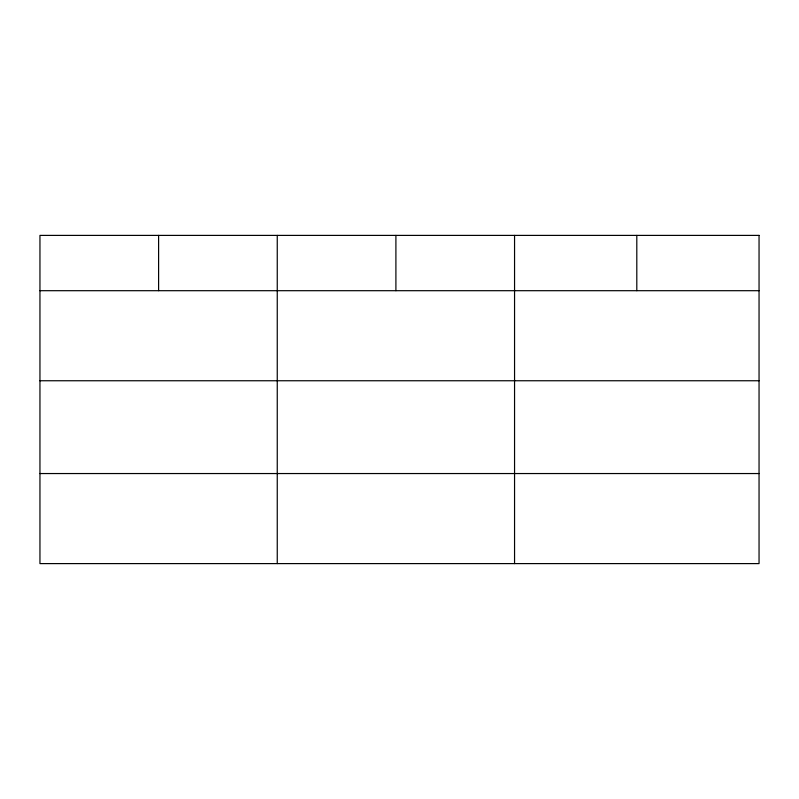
<?xml version="1.0" encoding="UTF-8"?>
<svg xmlns="http://www.w3.org/2000/svg" width="799" height="799" viewBox="0 0 799 799"><rect width="100%" height="100%" fill="white"/><g stroke="black" fill="none" stroke-linecap="round" stroke-linejoin="round"><path stroke-width="1.2" d="M39.95 290.696L759.05 290.696M39.95 380.753L759.05 380.753M39.95 473.547L759.05 473.547M636.803 235.395L636.803 290.696M514.556 235.395L514.556 563.605M395.904 235.395L395.904 290.696M277.253 235.395L277.253 563.605M158.602 235.395L158.602 290.696M759.05 235.395L39.95 235.395L39.95 563.605L759.05 563.605L759.05 235.395"/></g></svg>
